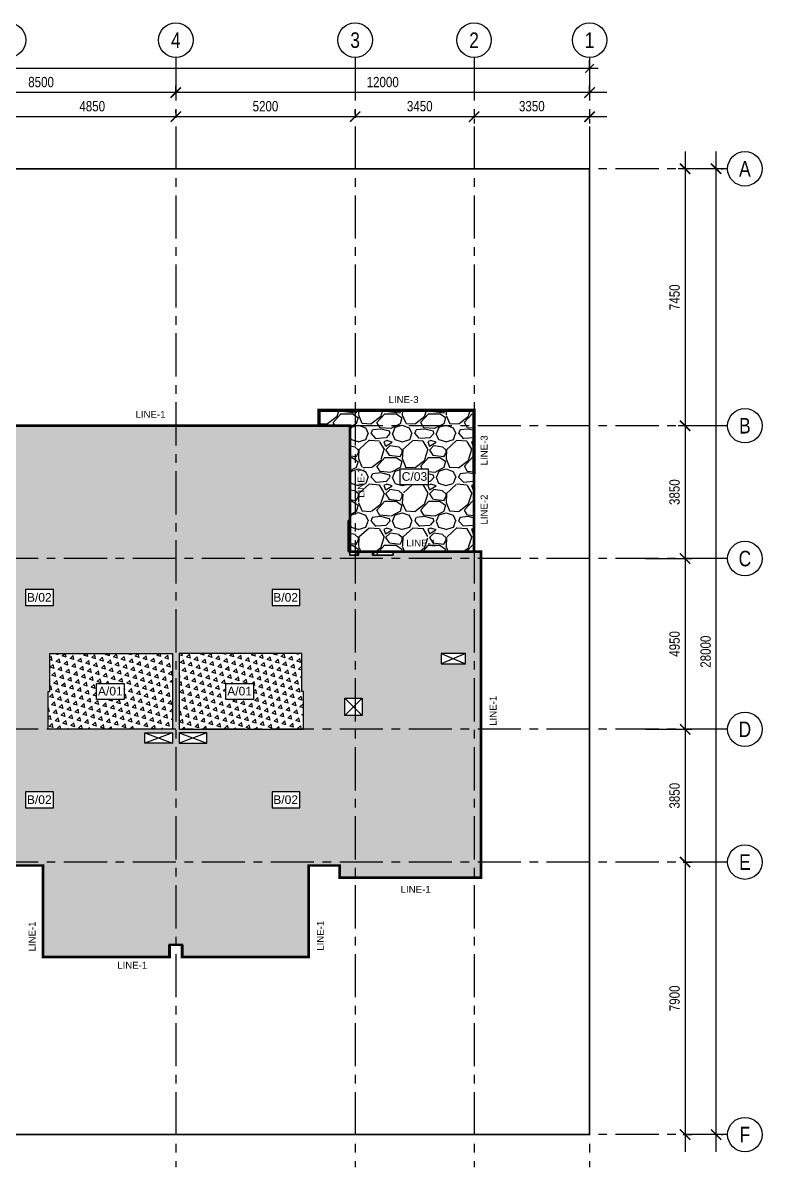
# Model space of a CAD drawing. Header units: metres. Extents: x -2 to 146, y -3 to 32.
# Drawn here: x 24.56 to 46, y -0.94 to 32.23 of the extents above; entities that cross this region are included whole.
import ezdxf
from ezdxf.enums import TextEntityAlignment as Align
from ezdxf.xclip import XClip

# ---------------------------------------------------------------- set-up
doc = ezdxf.new("R2010")
doc.units = ezdxf.units.M
doc.header["$XCLIPFRAME"] = 0
doc.header["$PDMODE"] = 34
doc.header["$PDSIZE"] = 0.1
for name, pattern in [('HIDDEN2', [0.1875, 0.125, -0.0625]), ('LAC-591-XREF-TH-A-GRID-125-4 6 8$0$CENTER', [2, 1.25, -0.25, 0.25, -0.25]), ('LAC-591-XREF-TH-A-PLOT$0$CENTER', [2, 1.25, -0.25, 0.25, -0.25]), ('LAC-591-XREF-TH-A-PLOT$0$DASHDOTX2', [2, 1, -0.5, 0, -0.5])]:
    doc.linetypes.add(name, pattern=pattern)
doc.layers.get('0').update_dxf_attribs({"linetype": 'CONTINUOUS'})
doc.layers.get('DEFPOINTS').update_dxf_attribs({"linetype": 'CONTINUOUS'})
for name, color, linetype in [('LAC-591-XREF-TH-A-GRID-125-4 6 8$0$15-GRID', 8, 'LAC-591-XREF-TH-A-GRID-125-4 6 8$0$CENTER'), ('LAC-591-XREF-TH-A-GRID-125-4 6 8$0$16-GRIDN', 2, 'CONTINUOUS'), ('LAC-591-XREF-TH-A-GRID-125-4 6 8$0$17-GRIDD', 5, 'CONTINUOUS'), ('LAC-591-XREF-TH-A-PLOT$0$29-PLOT LIMIT', 5, 'LAC-591-XREF-TH-A-PLOT$0$DASHDOTX2'), ('LAC-591-XREF-TH-A-PLOT-4$0$07-DIM', 23, 'CONTINUOUS'), ('LAC-591-XREF-TH-A-PLOT-4$0$17-GRIDD', 5, 'CONTINUOUS'), ('S-LINE-1', 10, 'CONTINUOUS'), ('S-LINE-2', 220, 'CONTINUOUS'), ('S-LINE-3', 134, 'CONTINUOUS')]:
    doc.layers.add(name, color=color, linetype=linetype)
for name, color, linetype, true_color in [('S-LOAD-APARTMENT', 7, 'CONTINUOUS', 0x7a7a00), ('S-LOAD-BALCONY', 7, 'CONTINUOUS', 0x428500), ('S-LOAD-STAIRCASE', 7, 'CONTINUOUS', 0x7575ff)]:
    doc.layers.add(name, color=color, linetype=linetype, true_color=true_color)
doc.styles.add('_ACM-G-TEXT', font='arial.ttf')
doc.styles.add('Arial_1', font='arial.ttf', dxfattribs={"height": 2.458832})
doc.styles.add('LAC-591-XREF-TH-A-GRID-125-4 6 8$0$GRID-DIM-NO', font='arial.ttf', dxfattribs={"width": 0.8})
doc.styles.add('LAC-591-XREF-TH-A-PLOT-4$0$GRID-DIM-NO', font='arial.ttf', dxfattribs={"width": 0.8})
doc.linetypes.add('TRACKS', pattern='A,0.15,[130,ltypeshp.shx,S=0.25,R=0,X=0,Y=0],0.15', length=0.3)
doc.dimstyles.new('LAC-591-XREF-TH-A-GRID-125-4 6 8$0$GRID-DIM-100', dxfattribs={"dimtxt": 0.3, "dimasz": 0.3, "dimexe": 0.2, "dimexo": 0.2, "dimgap": 0.15, "dimtad": 1, "dimdec": 0, "dimlfac": 1000, "dimzin": 0, "dimdsep": 46, "dimtxsty": 'LAC-591-XREF-TH-A-GRID-125-4 6 8$0$GRID-DIM-NO', "dimblk": 'LAC-591-XREF-TH-A-GRID-125-4 6 8$0$_ARCHTICK', "dimcen": 0.5, "dimdle": 0.5, "dimclrt": 3, "dimazin": 0, "dimtfac": 1, "dimtdec": 0, "dimtix": 1, "dimtmove": 0, "dimatfit": 3, "dimfxl": 1, "dimtolj": 1, "dimtzin": 0, "dimarcsym": 0})
doc.dimstyles.new('LAC-591-XREF-TH-A-PLOT-4$0$GRID-DIM-100A', dxfattribs={"dimscale": 1.25, "dimtxt": 0.25, "dimasz": 0.2, "dimexe": 0.2, "dimexo": 0.2, "dimgap": 0.1, "dimtad": 1, "dimdec": 0, "dimlfac": 1000, "dimzin": 4, "dimdsep": 46, "dimtxsty": 'LAC-591-XREF-TH-A-PLOT-4$0$GRID-DIM-NO', "dimblk": 'LAC-591-XREF-TH-A-PLOT-4$0$_ARCHTICK', "dimcen": 0.5, "dimdle": 0.2, "dimclrt": 3, "dimadec": 5, "dimazin": 0, "dimtfac": 1, "dimtdec": 0, "dimtix": 1, "dimtmove": 0, "dimatfit": 3, "dimfxl": 0.5, "dimfxlon": 1, "dimtolj": 1, "dimtzin": 0, "dimarcsym": 0})

# ---------------------------------------------------------------- blocks, each defined once
blk = doc.blocks.new('LAC-591-XREF-TH-A-GRID-125-4 6 8$0$_ARCHTICK')
at = {"color": 0, "linetype": 'ByBlock', "ltscale": 30, "const_width": 0.15}
blk.add_lwpolyline([(-0.5, -0.5), (0.5, 0.5)], dxfattribs=at)
blk = doc.blocks.new('*D48')
at = {"layer": 'DEFPOINTS', "color": 0, "transparency": 16777216}
for p in [(37.65, 29.649), (41, 29.649), (37.65, 29.509)]:
    blk.add_point(p, dxfattribs=at)
at = {"layer": 'LAC-591-XREF-TH-A-GRID-125-4 6 8$0$17-GRIDD', "color": 0, "lineweight": -2, "transparency": 16777216}
for p, q in [((41.5, 29.509), (37.15, 29.509)), ((37.65, 29.449), (37.65, 29.309)), ((41, 29.449), (41, 29.309))]:
    blk.add_line(p, q, dxfattribs=at)
at = {"layer": 'LAC-591-XREF-TH-A-GRID-125-4 6 8$0$17-GRIDD', "color": 0, "lineweight": -2, "transparency": 16777216, "xscale": 0.3, "yscale": 0.3, "zscale": 0.3, "rotation": 180}
blk.add_blockref('LAC-591-XREF-TH-A-GRID-125-4 6 8$0$_ARCHTICK', (37.65, 29.509), dxfattribs=at)
at = {"layer": 'LAC-591-XREF-TH-A-GRID-125-4 6 8$0$17-GRIDD', "color": 0, "lineweight": -2, "transparency": 16777216, "xscale": 0.3, "yscale": 0.3, "zscale": 0.3}
blk.add_blockref('LAC-591-XREF-TH-A-GRID-125-4 6 8$0$_ARCHTICK', (41, 29.509), dxfattribs=at)
at = {"layer": 'LAC-591-XREF-TH-A-GRID-125-4 6 8$0$17-GRIDD', "color": 3, "transparency": 16777216, "insert": (39.325, 29.813), "char_height": 0.3, "attachment_point": 5, "style": 'LAC-591-XREF-TH-A-GRID-125-4 6 8$0$GRID-DIM-NO'}
blk.add_mtext('\\A1;3350', dxfattribs=at)
blk = doc.blocks.new('*D49')
at = {"layer": 'DEFPOINTS', "color": 0, "transparency": 16777216}
for p in [(37.65, 29.649), (34.2, 29.509), (34.2, 29.395)]:
    blk.add_point(p, dxfattribs=at)
at = {"layer": 'LAC-591-XREF-TH-A-GRID-125-4 6 8$0$17-GRIDD', "color": 0, "lineweight": -2, "transparency": 16777216}
for p, q in [((34.2, 29.595), (34.2, 29.709)), ((38.15, 29.509), (33.7, 29.509)), ((37.65, 29.449), (37.65, 29.309))]:
    blk.add_line(p, q, dxfattribs=at)
at = {"layer": 'LAC-591-XREF-TH-A-GRID-125-4 6 8$0$17-GRIDD', "color": 0, "lineweight": -2, "transparency": 16777216, "xscale": 0.3, "yscale": 0.3, "zscale": 0.3, "rotation": 180}
blk.add_blockref('LAC-591-XREF-TH-A-GRID-125-4 6 8$0$_ARCHTICK', (34.2, 29.509), dxfattribs=at)
at = {"layer": 'LAC-591-XREF-TH-A-GRID-125-4 6 8$0$17-GRIDD', "color": 0, "lineweight": -2, "transparency": 16777216, "xscale": 0.3, "yscale": 0.3, "zscale": 0.3}
blk.add_blockref('LAC-591-XREF-TH-A-GRID-125-4 6 8$0$_ARCHTICK', (37.65, 29.509), dxfattribs=at)
at = {"layer": 'LAC-591-XREF-TH-A-GRID-125-4 6 8$0$17-GRIDD', "color": 3, "transparency": 16777216, "insert": (36.075, 29.813), "char_height": 0.3, "attachment_point": 5, "style": 'LAC-591-XREF-TH-A-GRID-125-4 6 8$0$GRID-DIM-NO'}
blk.add_mtext('\\A1;3450', dxfattribs=at)
blk = doc.blocks.new('*D50')
at = {"layer": 'DEFPOINTS', "color": 0, "transparency": 16777216}
for p in [(29, 29.509), (29, 29.42), (34.2, 29.381)]:
    blk.add_point(p, dxfattribs=at)
at = {"layer": 'LAC-591-XREF-TH-A-GRID-125-4 6 8$0$17-GRIDD', "color": 0, "lineweight": -2, "transparency": 16777216}
for p, q in [((29, 29.62), (29, 29.709)), ((34.2, 29.581), (34.2, 29.709)), ((34.7, 29.509), (28.5, 29.509))]:
    blk.add_line(p, q, dxfattribs=at)
at = {"layer": 'LAC-591-XREF-TH-A-GRID-125-4 6 8$0$17-GRIDD', "color": 0, "lineweight": -2, "transparency": 16777216, "xscale": 0.3, "yscale": 0.3, "zscale": 0.3, "rotation": 180}
blk.add_blockref('LAC-591-XREF-TH-A-GRID-125-4 6 8$0$_ARCHTICK', (29, 29.509), dxfattribs=at)
at = {"layer": 'LAC-591-XREF-TH-A-GRID-125-4 6 8$0$17-GRIDD', "color": 0, "lineweight": -2, "transparency": 16777216, "xscale": 0.3, "yscale": 0.3, "zscale": 0.3}
blk.add_blockref('LAC-591-XREF-TH-A-GRID-125-4 6 8$0$_ARCHTICK', (34.2, 29.509), dxfattribs=at)
at = {"layer": 'LAC-591-XREF-TH-A-GRID-125-4 6 8$0$17-GRIDD', "color": 3, "transparency": 16777216, "insert": (31.6, 29.812), "char_height": 0.3, "attachment_point": 5, "style": 'LAC-591-XREF-TH-A-GRID-125-4 6 8$0$GRID-DIM-NO'}
blk.add_mtext('\\A1;5200', dxfattribs=at)
blk = doc.blocks.new('*D51')
at = {"layer": 'DEFPOINTS', "color": 0, "transparency": 16777216}
for p in [(24.15, 29.509), (24.15, 29.42), (29, 29.42)]:
    blk.add_point(p, dxfattribs=at)
at = {"layer": 'LAC-591-XREF-TH-A-GRID-125-4 6 8$0$17-GRIDD', "color": 0, "lineweight": -2, "transparency": 16777216}
for p, q in [((24.15, 29.62), (24.15, 29.709)), ((29, 29.62), (29, 29.709)), ((29.5, 29.509), (23.65, 29.509))]:
    blk.add_line(p, q, dxfattribs=at)
at = {"layer": 'LAC-591-XREF-TH-A-GRID-125-4 6 8$0$17-GRIDD', "color": 0, "lineweight": -2, "transparency": 16777216, "xscale": 0.3, "yscale": 0.3, "zscale": 0.3, "rotation": 180}
blk.add_blockref('LAC-591-XREF-TH-A-GRID-125-4 6 8$0$_ARCHTICK', (24.15, 29.509), dxfattribs=at)
at = {"layer": 'LAC-591-XREF-TH-A-GRID-125-4 6 8$0$17-GRIDD', "color": 0, "lineweight": -2, "transparency": 16777216, "xscale": 0.3, "yscale": 0.3, "zscale": 0.3}
blk.add_blockref('LAC-591-XREF-TH-A-GRID-125-4 6 8$0$_ARCHTICK', (29, 29.509), dxfattribs=at)
at = {"layer": 'LAC-591-XREF-TH-A-GRID-125-4 6 8$0$17-GRIDD', "color": 3, "transparency": 16777216, "insert": (26.575, 29.812), "char_height": 0.3, "attachment_point": 5, "style": 'LAC-591-XREF-TH-A-GRID-125-4 6 8$0$GRID-DIM-NO'}
blk.add_mtext('\\A1;4850', dxfattribs=at)
blk = doc.blocks.new('*D52')
at = {"layer": 'DEFPOINTS', "color": 0, "transparency": 16777216}
for p in [(20.5, 29.509), (20.5, 29.42), (24.15, 29.42)]:
    blk.add_point(p, dxfattribs=at)
at = {"layer": 'LAC-591-XREF-TH-A-GRID-125-4 6 8$0$17-GRIDD', "color": 0, "lineweight": -2, "transparency": 16777216}
for p, q in [((20.5, 29.62), (20.5, 29.709)), ((24.15, 29.62), (24.15, 29.709)), ((24.65, 29.509), (20, 29.509))]:
    blk.add_line(p, q, dxfattribs=at)
at = {"layer": 'LAC-591-XREF-TH-A-GRID-125-4 6 8$0$17-GRIDD', "color": 0, "lineweight": -2, "transparency": 16777216, "xscale": 0.3, "yscale": 0.3, "zscale": 0.3, "rotation": 180}
blk.add_blockref('LAC-591-XREF-TH-A-GRID-125-4 6 8$0$_ARCHTICK', (20.5, 29.509), dxfattribs=at)
at = {"layer": 'LAC-591-XREF-TH-A-GRID-125-4 6 8$0$17-GRIDD', "color": 0, "lineweight": -2, "transparency": 16777216, "xscale": 0.3, "yscale": 0.3, "zscale": 0.3}
blk.add_blockref('LAC-591-XREF-TH-A-GRID-125-4 6 8$0$_ARCHTICK', (24.15, 29.509), dxfattribs=at)
at = {"layer": 'LAC-591-XREF-TH-A-GRID-125-4 6 8$0$17-GRIDD', "color": 3, "transparency": 16777216, "insert": (22.199, 29.813), "char_height": 0.3, "attachment_point": 5, "style": 'LAC-591-XREF-TH-A-GRID-125-4 6 8$0$GRID-DIM-NO'}
blk.add_mtext('\\A1;3650', dxfattribs=at)
blk = doc.blocks.new('*D53')
at = {"layer": 'DEFPOINTS', "color": 0, "transparency": 16777216}
for p in [(29, 30.209), (29, 30.019), (41, 30.019)]:
    blk.add_point(p, dxfattribs=at)
at = {"layer": 'LAC-591-XREF-TH-A-GRID-125-4 6 8$0$17-GRIDD', "color": 0, "lineweight": -2, "transparency": 16777216}
for p, q in [((41.5, 30.209), (28.5, 30.209)), ((29, 30.219), (29, 30.409)), ((41, 30.219), (41, 30.409))]:
    blk.add_line(p, q, dxfattribs=at)
at = {"layer": 'LAC-591-XREF-TH-A-GRID-125-4 6 8$0$17-GRIDD', "color": 0, "lineweight": -2, "transparency": 16777216, "xscale": 0.3, "yscale": 0.3, "zscale": 0.3, "rotation": 180}
blk.add_blockref('LAC-591-XREF-TH-A-GRID-125-4 6 8$0$_ARCHTICK', (29, 30.209), dxfattribs=at)
at = {"layer": 'LAC-591-XREF-TH-A-GRID-125-4 6 8$0$17-GRIDD', "color": 0, "lineweight": -2, "transparency": 16777216, "xscale": 0.3, "yscale": 0.3, "zscale": 0.3}
blk.add_blockref('LAC-591-XREF-TH-A-GRID-125-4 6 8$0$_ARCHTICK', (41, 30.209), dxfattribs=at)
at = {"layer": 'LAC-591-XREF-TH-A-GRID-125-4 6 8$0$17-GRIDD', "color": 3, "transparency": 16777216, "insert": (35, 30.512), "char_height": 0.3, "attachment_point": 5, "style": 'LAC-591-XREF-TH-A-GRID-125-4 6 8$0$GRID-DIM-NO'}
blk.add_mtext('\\A1;12000', dxfattribs=at)
blk = doc.blocks.new('*D54')
at = {"layer": 'DEFPOINTS', "color": 0, "transparency": 16777216}
for p in [(20.5, 30.209), (29, 30.019), (20.5, 29.854)]:
    blk.add_point(p, dxfattribs=at)
at = {"layer": 'LAC-591-XREF-TH-A-GRID-125-4 6 8$0$17-GRIDD', "color": 0, "lineweight": -2, "transparency": 16777216}
for p, q in [((29.5, 30.209), (20, 30.209)), ((20.5, 30.054), (20.5, 30.409)), ((29, 30.219), (29, 30.409))]:
    blk.add_line(p, q, dxfattribs=at)
at = {"layer": 'LAC-591-XREF-TH-A-GRID-125-4 6 8$0$17-GRIDD', "color": 0, "lineweight": -2, "transparency": 16777216, "xscale": 0.3, "yscale": 0.3, "zscale": 0.3, "rotation": 180}
blk.add_blockref('LAC-591-XREF-TH-A-GRID-125-4 6 8$0$_ARCHTICK', (20.5, 30.209), dxfattribs=at)
at = {"layer": 'LAC-591-XREF-TH-A-GRID-125-4 6 8$0$17-GRIDD', "color": 0, "lineweight": -2, "transparency": 16777216, "xscale": 0.3, "yscale": 0.3, "zscale": 0.3}
blk.add_blockref('LAC-591-XREF-TH-A-GRID-125-4 6 8$0$_ARCHTICK', (29, 30.209), dxfattribs=at)
at = {"layer": 'LAC-591-XREF-TH-A-GRID-125-4 6 8$0$17-GRIDD', "color": 3, "transparency": 16777216, "insert": (25.091, 30.512), "char_height": 0.3, "attachment_point": 5, "style": 'LAC-591-XREF-TH-A-GRID-125-4 6 8$0$GRID-DIM-NO'}
blk.add_mtext('\\A1;8500', dxfattribs=at)
blk = doc.blocks.new('*D55')
at = {"layer": 'DEFPOINTS', "color": 0, "transparency": 16777216}
for p in [(44.693, 28), (43.77, 20.55), (44.693, 20.55)]:
    blk.add_point(p, dxfattribs=at)
at = {"layer": 'LAC-591-XREF-TH-A-GRID-125-4 6 8$0$17-GRIDD', "color": 0, "lineweight": -2, "transparency": 16777216}
for p, q in [((43.77, 28.5), (43.77, 20.05)), ((44.493, 28), (43.57, 28)), ((44.493, 20.55), (43.57, 20.55))]:
    blk.add_line(p, q, dxfattribs=at)
at = {"layer": 'LAC-591-XREF-TH-A-GRID-125-4 6 8$0$17-GRIDD', "color": 0, "lineweight": -2, "transparency": 16777216, "xscale": 0.3, "yscale": 0.3, "zscale": 0.3}
for p, rotation in [((43.77, 28), 90), ((43.77, 20.55), 270)]:
    blk.add_blockref('LAC-591-XREF-TH-A-GRID-125-4 6 8$0$_ARCHTICK', p, dxfattribs=dict(at, rotation=rotation))
at = {"layer": 'LAC-591-XREF-TH-A-GRID-125-4 6 8$0$17-GRIDD', "color": 3, "transparency": 16777216, "insert": (43.467, 24.275), "char_height": 0.3, "attachment_point": 5, "rotation": 90, "style": 'LAC-591-XREF-TH-A-GRID-125-4 6 8$0$GRID-DIM-NO'}
blk.add_mtext('\\A1;7450', dxfattribs=at)
blk = doc.blocks.new('*D56')
at = {"layer": 'DEFPOINTS', "color": 0, "transparency": 16777216}
for p in [(44.693, 20.55), (43.698, 16.7), (43.77, 16.7)]:
    blk.add_point(p, dxfattribs=at)
at = {"layer": 'LAC-591-XREF-TH-A-GRID-125-4 6 8$0$17-GRIDD', "color": 0, "lineweight": -2, "transparency": 16777216}
for p, q in [((43.77, 21.05), (43.77, 16.2)), ((44.493, 20.55), (43.57, 20.55)), ((43.898, 16.7), (43.97, 16.7))]:
    blk.add_line(p, q, dxfattribs=at)
at = {"layer": 'LAC-591-XREF-TH-A-GRID-125-4 6 8$0$17-GRIDD', "color": 0, "lineweight": -2, "transparency": 16777216, "xscale": 0.3, "yscale": 0.3, "zscale": 0.3}
for p, rotation in [((43.77, 20.55), 90), ((43.77, 16.7), 270)]:
    blk.add_blockref('LAC-591-XREF-TH-A-GRID-125-4 6 8$0$_ARCHTICK', p, dxfattribs=dict(at, rotation=rotation))
at = {"layer": 'LAC-591-XREF-TH-A-GRID-125-4 6 8$0$17-GRIDD', "color": 3, "transparency": 16777216, "insert": (43.466, 18.625), "char_height": 0.3, "attachment_point": 5, "rotation": 90, "style": 'LAC-591-XREF-TH-A-GRID-125-4 6 8$0$GRID-DIM-NO'}
blk.add_mtext('\\A1;3850', dxfattribs=at)
blk = doc.blocks.new('*D57')
at = {"layer": 'DEFPOINTS', "color": 0, "transparency": 16777216}
for p in [(42.421, 16.7), (42.421, 11.75), (43.77, 11.75)]:
    blk.add_point(p, dxfattribs=at)
at = {"layer": 'LAC-591-XREF-TH-A-GRID-125-4 6 8$0$17-GRIDD', "color": 0, "lineweight": -2, "transparency": 16777216}
for p, q in [((43.77, 17.2), (43.77, 11.25)), ((42.621, 16.7), (43.97, 16.7)), ((42.621, 11.75), (43.97, 11.75))]:
    blk.add_line(p, q, dxfattribs=at)
at = {"layer": 'LAC-591-XREF-TH-A-GRID-125-4 6 8$0$17-GRIDD', "color": 0, "lineweight": -2, "transparency": 16777216, "xscale": 0.3, "yscale": 0.3, "zscale": 0.3}
for p, rotation in [((43.77, 16.7), 90), ((43.77, 11.75), 270)]:
    blk.add_blockref('LAC-591-XREF-TH-A-GRID-125-4 6 8$0$_ARCHTICK', p, dxfattribs=dict(at, rotation=rotation))
at = {"layer": 'LAC-591-XREF-TH-A-GRID-125-4 6 8$0$17-GRIDD', "color": 3, "transparency": 16777216, "insert": (43.467, 14.225), "char_height": 0.3, "attachment_point": 5, "rotation": 90, "style": 'LAC-591-XREF-TH-A-GRID-125-4 6 8$0$GRID-DIM-NO'}
blk.add_mtext('\\A1;4950', dxfattribs=at)
blk = doc.blocks.new('*D58')
at = {"layer": 'DEFPOINTS', "color": 0, "transparency": 16777216}
for p in [(42.421, 11.75), (43.514, 7.9), (43.77, 7.9)]:
    blk.add_point(p, dxfattribs=at)
at = {"layer": 'LAC-591-XREF-TH-A-GRID-125-4 6 8$0$17-GRIDD', "color": 0, "lineweight": -2, "transparency": 16777216}
for p, q in [((43.77, 12.25), (43.77, 7.4)), ((42.621, 11.75), (43.97, 11.75)), ((43.714, 7.9), (43.97, 7.9))]:
    blk.add_line(p, q, dxfattribs=at)
at = {"layer": 'LAC-591-XREF-TH-A-GRID-125-4 6 8$0$17-GRIDD', "color": 0, "lineweight": -2, "transparency": 16777216, "xscale": 0.3, "yscale": 0.3, "zscale": 0.3}
for p, rotation in [((43.77, 11.75), 90), ((43.77, 7.9), 270)]:
    blk.add_blockref('LAC-591-XREF-TH-A-GRID-125-4 6 8$0$_ARCHTICK', p, dxfattribs=dict(at, rotation=rotation))
at = {"layer": 'LAC-591-XREF-TH-A-GRID-125-4 6 8$0$17-GRIDD', "color": 3, "transparency": 16777216, "insert": (43.466, 9.825), "char_height": 0.3, "attachment_point": 5, "rotation": 90, "style": 'LAC-591-XREF-TH-A-GRID-125-4 6 8$0$GRID-DIM-NO'}
blk.add_mtext('\\A1;3850', dxfattribs=at)
blk = doc.blocks.new('*D59')
at = {"layer": 'DEFPOINTS', "color": 0, "transparency": 16777216}
for p in [(43.514, 7.9), (43.514, 0), (43.77, 0)]:
    blk.add_point(p, dxfattribs=at)
at = {"layer": 'LAC-591-XREF-TH-A-GRID-125-4 6 8$0$17-GRIDD', "color": 0, "lineweight": -2, "transparency": 16777216}
for p, q in [((43.77, 8.4), (43.77, -0.5)), ((43.714, 7.9), (43.97, 7.9)), ((43.714, 0), (43.97, 0))]:
    blk.add_line(p, q, dxfattribs=at)
at = {"layer": 'LAC-591-XREF-TH-A-GRID-125-4 6 8$0$17-GRIDD', "color": 0, "lineweight": -2, "transparency": 16777216, "xscale": 0.3, "yscale": 0.3, "zscale": 0.3}
for p, rotation in [((43.77, 7.9), 90), ((43.77, 0), 270)]:
    blk.add_blockref('LAC-591-XREF-TH-A-GRID-125-4 6 8$0$_ARCHTICK', p, dxfattribs=dict(at, rotation=rotation))
at = {"layer": 'LAC-591-XREF-TH-A-GRID-125-4 6 8$0$17-GRIDD', "color": 3, "transparency": 16777216, "insert": (43.467, 3.95), "char_height": 0.3, "attachment_point": 5, "rotation": 90, "style": 'LAC-591-XREF-TH-A-GRID-125-4 6 8$0$GRID-DIM-NO'}
blk.add_mtext('\\A1;7900', dxfattribs=at)
blk = doc.blocks.new('*D60')
at = {"layer": 'DEFPOINTS', "color": 0, "transparency": 16777216}
for p in [(44.615, 28), (44.67, 28), (44.615, 0)]:
    blk.add_point(p, dxfattribs=at)
at = {"layer": 'LAC-591-XREF-TH-A-GRID-125-4 6 8$0$17-GRIDD', "color": 0, "lineweight": -2, "transparency": 16777216}
for p, q in [((44.67, -0.5), (44.67, 28.5)), ((44.815, 28), (44.87, 28)), ((44.815, 0), (44.87, 0))]:
    blk.add_line(p, q, dxfattribs=at)
at = {"layer": 'LAC-591-XREF-TH-A-GRID-125-4 6 8$0$17-GRIDD', "color": 0, "lineweight": -2, "transparency": 16777216, "xscale": 0.3, "yscale": 0.3, "zscale": 0.3}
for p, rotation in [((44.67, 28), 90), ((44.67, 0), 270)]:
    blk.add_blockref('LAC-591-XREF-TH-A-GRID-125-4 6 8$0$_ARCHTICK', p, dxfattribs=dict(at, rotation=rotation))
at = {"layer": 'LAC-591-XREF-TH-A-GRID-125-4 6 8$0$17-GRIDD', "color": 3, "transparency": 16777216, "insert": (44.367, 14), "char_height": 0.3, "attachment_point": 5, "rotation": 90, "style": 'LAC-591-XREF-TH-A-GRID-125-4 6 8$0$GRID-DIM-NO'}
blk.add_mtext('\\A1;28000', dxfattribs=at)
blk = doc.blocks.new('LAC-591-XREF-TH-A-GRID-125-4 6 8$0$GRID-NO')
at = {"layer": 'LAC-591-XREF-TH-A-GRID-125-4 6 8$0$16-GRIDN', "color": 5, "linetype": 'Continuous'}
blk.add_circle((0, 0.5), 0.5, dxfattribs=at)
at = {"layer": 'LAC-591-XREF-TH-A-GRID-125-4 6 8$0$16-GRIDN', "style": 'LAC-591-XREF-TH-A-GRID-125-4 6 8$0$GRID-DIM-NO', "width": 0.8}
blk.add_attdef('NO.', text='', height=0.45, dxfattribs=at).set_placement((0, 0.5), align=Align.MIDDLE)
blk = doc.blocks.new('LAC-591-XREF-TH-A-PLOT-4$0$_ARCHTICK')
at = {"color": 0, "linetype": 'ByBlock', "ltscale": 30, "const_width": 0.15}
blk.add_lwpolyline([(-0.5, -0.5), (0.5, 0.5)], dxfattribs=at)
blk = doc.blocks.new('*D27')
at = {"layer": 'DEFPOINTS', "color": 0, "transparency": 16777216}
for p in [(0, 30.909), (0, 30.725), (41, 30.725)]:
    blk.add_point(p, dxfattribs=at)
at = {"layer": 'LAC-591-XREF-TH-A-PLOT-4$0$17-GRIDD', "color": 0, "lineweight": -2, "transparency": 16777216}
for p, q in [((41.25, 30.909), (-0.25, 30.909)), ((0, 30.909), (0, 31.159)), ((41, 30.909), (41, 31.159))]:
    blk.add_line(p, q, dxfattribs=at)
at = {"layer": 'LAC-591-XREF-TH-A-PLOT-4$0$17-GRIDD', "color": 0, "lineweight": -2, "transparency": 16777216, "xscale": 0.25, "yscale": 0.25, "zscale": 0.25, "rotation": 180}
blk.add_blockref('LAC-591-XREF-TH-A-PLOT-4$0$_ARCHTICK', (0, 30.909), dxfattribs=at)
at = {"layer": 'LAC-591-XREF-TH-A-PLOT-4$0$17-GRIDD', "color": 0, "lineweight": -2, "transparency": 16777216, "xscale": 0.25, "yscale": 0.25, "zscale": 0.25}
blk.add_blockref('LAC-591-XREF-TH-A-PLOT-4$0$_ARCHTICK', (41, 30.909), dxfattribs=at)
at = {"layer": 'LAC-591-XREF-TH-A-PLOT-4$0$17-GRIDD', "color": 3, "transparency": 16777216, "insert": (19.42, 31.194), "char_height": 0.3125, "attachment_point": 5, "style": 'LAC-591-XREF-TH-A-PLOT-4$0$GRID-DIM-NO'}
blk.add_mtext('\\A1;41000', dxfattribs=at)
blk = doc.blocks.new('LAC-591-XREF-TH-A-PLOT')
at = {"layer": 'LAC-591-XREF-TH-A-PLOT$0$29-PLOT LIMIT', "linetype": 'LAC-591-XREF-TH-A-PLOT$0$CENTER', "const_width": 0.05}
blk.add_lwpolyline([(0, 0), (41, 0), (41, 28), (0, 28)], close=True, dxfattribs=at)
blk = doc.blocks.new('LAC-591-XREF-TH-A-GRID-125-4 6 8')
at = {"layer": 'LAC-591-XREF-TH-A-GRID-125-4 6 8$0$15-GRID'}
for p, q in [((29, 31.2295), (29, -0.943)), ((34.2, 31.2295), (34.2, -0.943)), ((37.65, 31.2295), (37.65, -0.943)), ((41, 31.2295), (41, -0.943)), ((45.0044, 28), (-35, 28)), ((45.0044, 20.55), (-35, 20.55)), ((45.0044, 16.7), (-35, 16.7)), ((45.0044, 11.75), (-35, 11.75)), ((45.0044, 7.9), (-35, 7.9)), ((45.0044, 0), (-35, 0))]:
    blk.add_line(p, q, dxfattribs=at)
at = {"layer": 'LAC-591-XREF-TH-A-GRID-125-4 6 8$0$16-GRIDN'}
for p, values in [((24.15, 31.2295), {'NO.': '5'}), ((29, 31.2295), {'NO.': '4'}), ((34.2, 31.2295), {'NO.': '3'}), ((37.65, 31.2295), {'NO.': '2'}), ((41, 31.2295), {'NO.': '1'}), ((45.5044, 27.5), {'NO.': 'A'}), ((45.5044, 20.05), {'NO.': 'B'}), ((45.5044, 16.2), {'NO.': 'C'}), ((45.5044, 11.25), {'NO.': 'D'}), ((45.5044, 7.4), {'NO.': 'E'}), ((45.5044, -0.5), {'NO.': 'F'})]:
    blk.add_blockref('LAC-591-XREF-TH-A-GRID-125-4 6 8$0$GRID-NO', p, dxfattribs=at).add_auto_attribs(values)
at = {"layer": 'LAC-591-XREF-TH-A-GRID-125-4 6 8$0$17-GRIDD'}
for base, p1, p2, picture, middle in [((20.5, 30.2093), (29, 30.0189), (20.5, 29.8544), '*D54', (25.0909, 30.2093)), ((29, 30.2093), (41, 30.0189), (29, 30.0189), '*D53', (35, 30.2093)), ((20.5, 29.5093), (24.15, 29.4199), (20.5, 29.4199), '*D52', (22.1991, 29.5093)), ((34.2, 29.5093), (37.65, 29.6486), (34.2, 29.3953), '*D49', (36.0754, 29.5093))]:
    dim = blk.add_linear_dim(base=base, p1=p1, p2=p2, dimstyle='LAC-591-XREF-TH-A-GRID-125-4 6 8$0$GRID-DIM-100', dxfattribs=at)
    dim.commit()
    dim.dimension.update_dxf_attribs({"geometry": picture, "text_midpoint": middle, "dimtype": 128})
for base, p1, p2, picture, middle in [((24.15, 29.5093), (29, 29.4199), (24.15, 29.4199), '*D51', (26.575, 29.8125)), ((29, 29.5093), (34.2, 29.3809), (29, 29.4199), '*D50', (31.6, 29.8125)), ((37.65, 29.5093), (41, 29.6486), (37.65, 29.6486), '*D48', (39.325, 29.8126))]:
    dim = blk.add_linear_dim(base=base, p1=p1, p2=p2, dimstyle='LAC-591-XREF-TH-A-GRID-125-4 6 8$0$GRID-DIM-100', dxfattribs=at)
    dim.commit()
    dim.dimension.update_dxf_attribs({"geometry": picture, "text_midpoint": middle})
for base, p1, p2, picture, middle in [((43.7697, 20.55), (44.6933, 28), (44.6933, 20.55), '*D55', (43.4666, 24.275)), ((44.6697, 28), (44.6149, 0), (44.6149, 28), '*D60', (44.3666, 14)), ((43.7697, 16.7), (44.6933, 20.55), (43.6978, 16.7), '*D56', (43.4665, 18.625)), ((43.7697, 11.75), (42.4209, 16.7), (42.4209, 11.75), '*D57', (43.4666, 14.225)), ((43.7697, 7.9), (42.4209, 11.75), (43.5137, 7.9), '*D58', (43.4665, 9.825)), ((43.7697, 0), (43.5137, 7.9), (43.5137, 0), '*D59', (43.4666, 3.95))]:
    dim = blk.add_linear_dim(base=base, p1=p1, p2=p2, angle=90, dimstyle='LAC-591-XREF-TH-A-GRID-125-4 6 8$0$GRID-DIM-100', dxfattribs=at)
    dim.commit()
    dim.dimension.update_dxf_attribs({"geometry": picture, "text_midpoint": middle})
blk = doc.blocks.new('LAC-591-XREF-TH-A-PLOT-4')
at = {"layer": 'LAC-591-XREF-TH-A-PLOT-4$0$07-DIM'}
ref = blk.add_blockref('LAC-591-XREF-TH-A-GRID-125-4 6 8', (0, 0), dxfattribs=at)
XClip(ref).set_block_clipping_path([(10.9563412516, -1.4104157728), (46.3088931163, 33.5085570195)])
at = {"layer": 'LAC-591-XREF-TH-A-PLOT-4$0$17-GRIDD'}
dim = blk.add_linear_dim(base=(0, 30.9093), p1=(41, 30.7246), p2=(0, 30.7246), dimstyle='LAC-591-XREF-TH-A-PLOT-4$0$GRID-DIM-100A', dxfattribs=at)
dim.commit()
dim.dimension.update_dxf_attribs({"geometry": '*D27', "text_midpoint": (19.4204, 30.9093), "dimtype": 128})

msp = doc.modelspace()

# ---------------------------------------------------------------- hatches: boundary and pattern name
at = {"layer": 'S-LOAD-APARTMENT'}
h = msp.add_hatch(dxfattribs=at)
h.set_pattern_fill('GRAVEL', color=256, scale=0.05)
h.paths.add_polyline_path([(37.85, 16.9), (35.3, 16.9), (35.3, 16.8), (34.7, 16.8), (34.7, 16.9), (34.3, 16.9), (34.3, 16.8), (34.05, 16.8), (34.05, 16.9), (34, 16.9), (34, 17.8), (34.05, 17.8), (34.05, 20.55), (23.95, 20.55), (23.95, 17.8), (24, 17.8), (24, 16.9), (23.95, 16.9), (23.95, 16.8), (23.7, 16.8), (23.7, 16.9), (23.3, 16.9), (23.3, 16.8), (22.7, 16.8), (22.7, 16.9), (18.3, 16.9), (18.3, 16.8), (17.7, 16.8), (17.7, 16.9), (17.3, 16.9), (17.3, 16.8), (17.05, 16.8), (17.05, 16.9), (17, 16.9), (17, 17.8), (17.05, 17.8), (17.05, 20.55), (6.95, 20.55), (6.95, 17.8), (7, 17.8), (7, 16.9), (6.95, 16.9), (6.95, 16.8), (6.7, 16.8), (6.7, 16.9), (6.3, 16.9), (6.3, 16.8), (5.7, 16.8), (5.7, 16.9), (3.15, 16.9), (3.15, 7.45), (7.25, 7.45), (7.25, 7.8), (8.15, 7.8), (8.15, 5.15), (11.8, 5.15), (11.8, 5.5), (12.2, 5.5), (12.2, 5.15), (15.85, 5.15), (15.85, 7.8), (16.75, 7.8), (16.75, 7.45), (20.4, 7.45), (20.4, 7.8), (20.6, 7.8), (20.6, 7.45), (24.25, 7.45), (24.25, 7.8), (25.15, 7.8), (25.15, 5.15), (28.8, 5.15), (28.8, 5.5), (29.2, 5.5), (29.2, 5.15), (32.85, 5.15), (32.85, 7.8), (33.75, 7.8), (33.75, 7.45), (37.85, 7.45)])
h.paths.add_polyline_path([(21.4, 13.95), (21.4, 13.65), (20.6, 13.65), (20.6, 13.95)], flags=16)
h.paths.add_polyline_path([(20.4, 13.95), (20.4, 13.65), (19.6, 13.65), (19.6, 13.95)], flags=16)
h.paths.add_polyline_path([(23.6, 12.65), (24.1, 12.65), (24.1, 12.15), (23.6, 12.15)], flags=16)
h.paths.add_polyline_path([(24.644, 15.335), (24.644, 15.798), (25.45, 15.798), (25.45, 15.335)], flags=16)
h.paths.add_polyline_path([(25.35, 13.95), (28.9, 13.95), (28.9, 11.75), (25.3, 11.75), (25.3, 12.85), (25.35, 12.85)], flags=16)
h.paths.add_polyline_path([(17.4, 12.65), (17.4, 12.15), (16.9, 12.15), (16.9, 12.65)], flags=16)
h.paths.add_polyline_path([(16.356, 15.335), (15.55, 15.335), (15.55, 15.798), (16.356, 15.798)], flags=16)
h.paths.add_polyline_path([(15.65, 13.95), (15.65, 12.85), (15.7, 12.85), (15.7, 11.75), (12.1, 11.75), (12.1, 13.95)], flags=16)
h.paths.add_polyline_path([(24.644, 9.935), (25.45, 9.935), (25.45, 9.471), (24.644, 9.471)], flags=16)
h.paths.add_polyline_path([(16.356, 9.935), (16.356, 9.471), (15.55, 9.471), (15.55, 9.935)], flags=16)
h.paths.add_polyline_path([(28.1, 11.65), (28.9, 11.65), (28.9, 11.35), (28.1, 11.35)], flags=16)
h.paths.add_polyline_path([(29.1, 13.95), (32.65, 13.95), (32.65, 12.85), (32.7, 12.85), (32.7, 11.75), (29.1, 11.75)], flags=16)
h.paths.add_polyline_path([(29.1, 11.65), (29.9, 11.65), (29.9, 11.35), (29.1, 11.35)], flags=16)
h.paths.add_polyline_path([(12.9, 11.65), (12.9, 11.35), (12.1, 11.35), (12.1, 11.65)], flags=16)
h.paths.add_polyline_path([(11.9, 13.95), (11.9, 11.75), (8.3, 11.75), (8.3, 12.85), (8.35, 12.85), (8.35, 13.95)], flags=16)
h.paths.add_polyline_path([(11.9, 11.65), (11.9, 11.35), (11.1, 11.35), (11.1, 11.65)], flags=16)
h.paths.add_polyline_path([(31.79, 15.335), (31.79, 15.798), (32.595, 15.798), (32.595, 15.335)], flags=16)
h.paths.add_polyline_path([(31.79, 9.935), (32.595, 9.935), (32.595, 9.471), (31.79, 9.471)], flags=16)
h.paths.add_polyline_path([(9.21, 15.335), (8.405, 15.335), (8.405, 15.798), (9.21, 15.798)], flags=16)
h.paths.add_polyline_path([(33.9, 12.65), (34.4, 12.65), (34.4, 12.15), (33.9, 12.15)], flags=16)
h.paths.add_polyline_path([(9.21, 9.935), (9.21, 9.471), (8.405, 9.471), (8.405, 9.935)], flags=16)
h.paths.add_polyline_path([(7.1, 12.65), (7.1, 12.15), (6.6, 12.15), (6.6, 12.65)], flags=16)
h.paths.add_polyline_path([(36.7, 13.95), (37.4, 13.95), (37.4, 13.65), (36.7, 13.65)], flags=16)
h.paths.add_polyline_path([(4.3, 13.95), (4.3, 13.65), (3.6, 13.65), (3.6, 13.95)], flags=16)
h.paths.add_polyline_path([(31.762, 9.516), (32.609, 9.516), (32.609, 9.903), (31.762, 9.903)], flags=24)
h.paths.add_polyline_path([(24.616, 9.516), (25.464, 9.516), (25.464, 9.903), (24.616, 9.903)], flags=24)
h.paths.add_polyline_path([(8.383, 9.516), (9.231, 9.516), (9.231, 9.903), (8.383, 9.903)], flags=24)
h.paths.add_polyline_path([(15.529, 9.516), (16.377, 9.516), (16.377, 9.903), (15.529, 9.903)], flags=24)
h.paths.add_polyline_path([(31.762, 15.379), (32.609, 15.379), (32.609, 15.767), (31.762, 15.767)], flags=24)
h.paths.add_polyline_path([(24.616, 15.379), (25.464, 15.379), (25.464, 15.767), (24.616, 15.767)], flags=24)
h.paths.add_polyline_path([(8.383, 15.379), (9.231, 15.379), (9.231, 15.767), (8.383, 15.767)], flags=24)
h.paths.add_polyline_path([(15.529, 15.379), (16.377, 15.379), (16.377, 15.767), (15.529, 15.767)], flags=24)
at = {"layer": 'S-LOAD-BALCONY'}
h = msp.add_hatch(dxfattribs=at)
h.set_pattern_fill('GRAVEL', color=256, scale=0.05)
h.paths.add_polyline_path([(37.65, 16.9), (37.65, 21), (33.15, 21), (33.15, 20.55), (34.05, 20.55), (34.05, 17.8), (34, 17.8), (34, 16.9), (34.05, 16.9), (34.05, 16.8), (34.3, 16.8), (34.3, 16.9), (34.7, 16.9), (34.7, 16.8), (35.3, 16.8), (35.3, 16.9)])
h.paths.add_polyline_path([(35.508, 19.304), (36.314, 19.304), (36.314, 18.841), (35.508, 18.841)], flags=16)
at = {"layer": 'S-LOAD-STAIRCASE'}
h = msp.add_hatch(dxfattribs=at)
h.set_pattern_fill('TRIANG', color=256, scale=0.025, angle=42.876)
h.paths.add_polyline_path([(25.35, 13.95), (28.9, 13.95), (28.9, 11.75), (25.3, 11.75), (25.3, 12.85), (25.35, 12.85)])
h.paths.add_polyline_path([(26.697, 13.082), (27.503, 13.082), (27.503, 12.618), (26.697, 12.618)], flags=16)
h = msp.add_hatch(dxfattribs=at)
h.set_pattern_fill('TRIANG', color=256, scale=0.025, angle=42.876)
h.paths.add_polyline_path([(32.65, 13.95), (29.1, 13.95), (29.1, 11.75), (32.7, 11.75), (32.7, 12.85), (32.65, 12.85)])
h.paths.add_polyline_path([(30.447, 13.082), (31.253, 13.082), (31.253, 12.618), (30.447, 12.618)], flags=16)

# ---------------------------------------------------------------- linework, layer by layer
at = {"layer": 'S-LINE-1', "linetype": 'TRACKS', "ltscale": 0.5, "const_width": 0.0742}
msp.add_lwpolyline([(23.95, 20.55), (34.05, 20.55), (34.05, 16.9), (37.85, 16.9), (37.85, 7.45), (33.75, 7.45), (33.75, 7.8), (32.85, 7.8), (32.85, 5.15), (29.175, 5.15), (29.175, 5.5), (28.825, 5.5), (28.825, 5.15), (25.15, 5.15), (25.15, 7.8), (24.25, 7.8)], dxfattribs=at)
at = {"layer": 'S-LINE-2', "color": 220, "linetype": 'TRACKS', "ltscale": 0.5, "const_width": 0.0742}
msp.add_lwpolyline([(37.65, 19.15), (37.65, 16.9)], dxfattribs=at)
at = {"layer": 'S-LINE-3', "linetype": 'TRACKS', "ltscale": 0.5, "const_width": 0.1}
msp.add_lwpolyline([(33.15, 20.55), (33.15, 21), (37.65, 21), (37.65, 19.15)], dxfattribs=at)
at = {"layer": 'S-LOAD-APARTMENT'}
for p, q in [((37.4, 13.95), (36.7, 13.65)), ((36.7, 13.95), (37.4, 13.65)), ((34.4, 12.65), (33.9, 12.15)), ((33.9, 12.65), (34.4, 12.15)), ((28.9, 11.65), (28.1, 11.35)), ((28.1, 11.65), (28.9, 11.35)), ((29.9, 11.65), (29.1, 11.35)), ((29.1, 11.65), (29.9, 11.35))]:
    msp.add_line(p, q, dxfattribs=at)
for points in [[(24.25, 7.8), (25.15, 7.8), (25.15, 5.15), (28.8, 5.15), (28.8, 5.5), (29.2, 5.5), (29.2, 5.15), (32.85, 5.15), (32.85, 7.8), (33.75, 7.8), (33.75, 7.45), (37.85, 7.45), (37.85, 16.9), (35.3, 16.9), (35.3, 16.8), (34.7, 16.8), (34.7, 16.9), (34.3, 16.9), (34.3, 16.8), (34.05, 16.8), (34.05, 16.9), (34, 16.9), (34, 17.8), (34.05, 17.8), (34.05, 20.55), (23.95, 20.55)], [(25.35, 13.95), (28.9, 13.95), (28.9, 11.75), (25.3, 11.75), (25.3, 12.85), (25.35, 12.85), (25.35, 13.95)], [(32.65, 13.95), (29.1, 13.95), (29.1, 11.75), (32.7, 11.75), (32.7, 12.85), (32.65, 12.85), (32.65, 13.95)]]:
    msp.add_lwpolyline(points, dxfattribs=at)
at = {"layer": 'S-LOAD-APARTMENT', "color": 7}
for points in [[(25.45, 15.798), (24.644, 15.798), (24.644, 15.335), (25.45, 15.335)], [(32.595, 15.798), (31.79, 15.798), (31.79, 15.335), (32.595, 15.335)], [(25.45, 9.935), (24.644, 9.935), (24.644, 9.471), (25.45, 9.471)], [(32.595, 9.935), (31.79, 9.935), (31.79, 9.471), (32.595, 9.471)]]:
    msp.add_lwpolyline(points, close=True, dxfattribs=at)
at = {"layer": 'S-LOAD-APARTMENT'}
for points in [[(36.7, 13.65), (37.4, 13.65), (37.4, 13.95), (36.7, 13.95)], [(34.4, 12.15), (33.9, 12.15), (33.9, 12.65), (34.4, 12.65)], [(28.9, 11.35), (28.1, 11.35), (28.1, 11.65), (28.9, 11.65)], [(29.1, 11.35), (29.9, 11.35), (29.9, 11.65), (29.1, 11.65)]]:
    msp.add_lwpolyline(points, close=True, dxfattribs=at)
at = {"layer": 'S-LOAD-BALCONY'}
msp.add_lwpolyline([(37.65, 16.9), (37.65, 21), (33.15, 21), (33.15, 20.55), (34.05, 20.55), (34.05, 17.8), (34, 17.8), (34, 16.9), (34.05, 16.9), (34.05, 16.8), (34.3, 16.8), (34.3, 16.9), (34.7, 16.9), (34.7, 16.8), (35.3, 16.8), (35.3, 16.9), (37.65, 16.9)], dxfattribs=at)
at = {"layer": 'S-LOAD-BALCONY', "color": 7}
msp.add_lwpolyline([(35.508, 19.304), (36.314, 19.304), (36.314, 18.841), (35.508, 18.841)], close=True, dxfattribs=at)
at = {"layer": 'S-LOAD-STAIRCASE'}
for points in [[(25.35, 13.95), (28.9, 13.95), (28.9, 11.75), (25.3, 11.75), (25.3, 12.85), (25.35, 12.85), (25.35, 13.95)], [(32.65, 13.95), (29.1, 13.95), (29.1, 11.75), (32.7, 11.75), (32.7, 12.85), (32.65, 12.85), (32.65, 13.95)]]:
    msp.add_lwpolyline(points, dxfattribs=at)
at = {"layer": 'S-LOAD-STAIRCASE', "color": 7}
for points in [[(26.697, 13.082), (27.503, 13.082), (27.503, 12.618), (26.697, 12.618)], [(30.447, 13.082), (31.253, 13.082), (31.253, 12.618), (30.447, 12.618)]]:
    msp.add_lwpolyline(points, close=True, dxfattribs=at)

# ---------------------------------------------------------------- block references
at = {"color": 1}
for name in ['LAC-591-XREF-TH-A-PLOT-4', 'LAC-591-XREF-TH-A-PLOT']:
    msp.add_blockref(name, (0, 0), dxfattribs=at)

# ---------------------------------------------------------------- texts
at = {"layer": 'S-LINE-1', "color": 7, "linetype": 'HIDDEN2', "ltscale": 2, "style": 'Arial_1'}
for rotation, p in [(0, (27.831, 20.78)), (90, (34.471, 18.46)), (0, (35.681, 17.05)), (90, (38.301, 11.85)), (0, (35.521, 7.01)), (90, (24.931, 5.31)), (90, (33.291, 5.33)), (0, (27.301, 4.81))]:
    msp.add_text('LINE-1', height=0.2, rotation=rotation, dxfattribs=at).set_placement(p)
at = {"layer": 'S-LINE-2', "color": 7, "linetype": 'TRACKS', "ltscale": 0.5, "style": 'Arial_1'}
msp.add_text('LINE-2', height=0.2, rotation=90, dxfattribs=at).set_placement((38.041, 17.685))
at = {"layer": 'S-LINE-3', "color": 7, "linetype": 'TRACKS', "ltscale": 0.5, "style": 'Arial_1'}
for rotation, p in [(0, (35.171, 21.21)), (90, (38.041, 19.402))]:
    msp.add_text('LINE-3', height=0.2, rotation=rotation, dxfattribs=at).set_placement(p)
at = {"layer": 'S-LOAD-APARTMENT', "color": 7, "style": '_ACM-G-TEXT'}
for p in [(24.681, 15.448), (31.826, 15.448), (24.681, 9.585), (31.826, 9.585)]:
    msp.add_text('B/02', height=0.25, dxfattribs=at).set_placement(p)
at = {"layer": 'S-LOAD-BALCONY', "color": 7, "style": '_ACM-G-TEXT'}
msp.add_text('C/03', height=0.25, dxfattribs=at).set_placement((35.552, 18.954))
at = {"layer": 'S-LOAD-STAIRCASE', "color": 7, "style": '_ACM-G-TEXT'}
for p in [(26.741, 12.731), (30.491, 12.731)]:
    msp.add_text('A/01', height=0.25, dxfattribs=at).set_placement(p)

doc.saveas('drawing.dxf')
